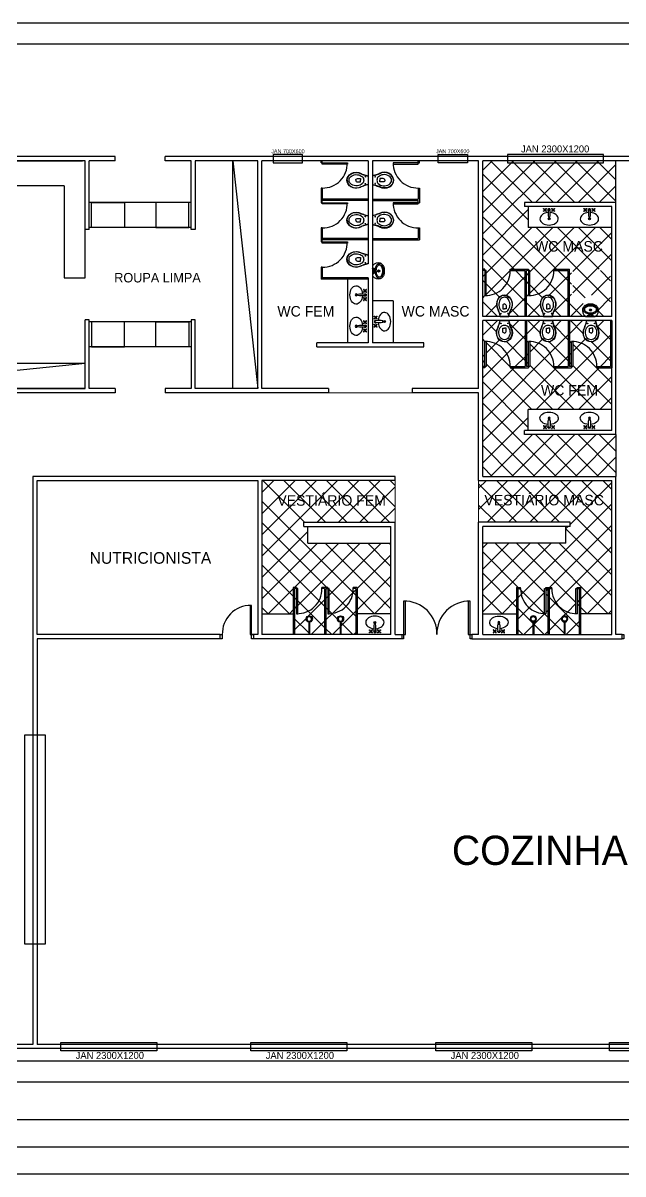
# Model space of a CAD drawing. Header units: millimetres. Extents: x -18806 to 201070, y -25046 to 92854.
# Drawn here: x 71409 to 85781, y 64984 to 92543 of the extents above; entities that cross this region are included whole.
import ezdxf
from ezdxf.enums import TextEntityAlignment as Align

# ---------------------------------------------------------------- set-up
doc = ezdxf.new("R2010")
doc.units = ezdxf.units.MM
doc.header["$LTSCALE"] = 50
doc.layers.add('1', color=1, linetype='Continuous', lineweight=9)
doc.styles.add('1', font='stylu.ttf', dxfattribs={"width": 0.75, "height": 0.35})
doc.styles.add('2', font='stylu.ttf', dxfattribs={"height": 0.35})
doc.dimstyles.new('1', dxfattribs={"dimtxt": 0.2, "dimasz": 0.1, "dimexe": 0.1, "dimexo": 0.9, "dimgap": 0.1, "dimtad": 1, "dimzin": 0, "dimdsep": 46, "dimtxsty": '1', "dimsah": 1, "dimcen": -0.1, "dimclrt": 1, "dimadec": 0, "dimazin": 0, "dimtfac": 1, "dimtmove": 0, "dimatfit": 1, "dimfxl": 0, "dimtolj": 1, "dimtzin": 0, "dimarcsym": 0})
pattern_1 = [(45, (-250078.1, 117091.83), (-254.55844, 254.55844), []), (135, (-250078.1, 117091.83), (-254.55844, -254.55844), [])]

# ---------------------------------------------------------------- blocks, each defined once
blk = doc.blocks.new('CubaElip02')
for p, q in [((-0.113, 0.425), (-0.125, 0.438)), ((-0.113, 0.41), (-0.125, 0.397)), ((-0.107, 0.431), (-0.12, 0.443)), ((-0.107, 0.404), (-0.12, 0.392)), ((-0.093, 0.431), (-0.091, 0.431)), ((-0.093, 0.404), (-0.091, 0.404)), ((-0.091, 0.431), (-0.079, 0.443)), ((-0.091, 0.404), (-0.079, 0.392)), ((-0.086, 0.425), (-0.073, 0.438)), ((-0.086, 0.41), (-0.073, 0.397)), ((0.083, 0.425), (0.071, 0.438)), ((0.083, 0.41), (0.071, 0.397)), ((0.089, 0.431), (0.076, 0.443)), ((0.089, 0.404), (0.076, 0.392)), ((0.091, 0.431), (0.088, 0.431)), ((0.091, 0.404), (0.088, 0.404)), ((0.105, 0.431), (0.117, 0.443)), ((0.105, 0.404), (0.117, 0.392)), ((0.11, 0.425), (0.123, 0.438)), ((0.11, 0.41), (0.123, 0.397)), ((-0.018, 0.242), (0.017, 0.242))]:
    blk.add_line(p, q)
for centre, radius in [((-0.128, 0.446), 0.0075), ((-0.128, 0.389), 0.0075), ((-0.099, 0.417), 0.015), ((-0.071, 0.446), 0.0075), ((-0.071, 0.389), 0.0075), ((0.068, 0.446), 0.0075), ((0.068, 0.389), 0.0075), ((0.097, 0.417), 0.015), ((0.125, 0.446), 0.0075), ((0.125, 0.389), 0.0075), ((0, 0.205), 0.025), ((0, 0.205), 0.015)]:
    blk.add_circle(centre, radius)
for centre, radius, start, end in [((0, 0.417), 0.03, 313.8044, 226.1956), ((0.489, 0.329), 0.514, 170.2018, 189.7982), ((0, 0.417), 0.0175, 0, 180), ((-0.489, 0.329), 0.514, 350.2018, 9.7982)]:
    blk.add_arc(centre, radius, start, end)
blk.add_ellipse((0, 0.205), major_axis=(0.22, 0), ratio=0.681818, start_param=1.682795, end_param=7.743674)
blk = doc.blocks.new('ChuveiroElet01')
for p, q in [((0.316, 0.01), (0, 0.01)), ((0.316, -0.01), (0, -0.01))]:
    blk.add_line(p, q)
blk.add_lwpolyline([(0.421, 0.03), (0.424, 0.025), (0.437, 0.033), (0.434, 0.037)], close=True)
blk.add_circle((0.375, 0), 0.055)
for radius, start, end in [(0.075, 187.6623, 172.3377), (0.06, 32.388, 27.612)]:
    blk.add_arc((0.375, 0), radius, start, end)
blk = doc.blocks.new('*D148')
at = {"color": 0, "lineweight": -2}
for p, q in [((55901, 67184), (55901, 64984)), ((113171, 67184), (113171, 64984)), ((55901, 64984), (113171, 64984))]:
    blk.add_line(p, q, dxfattribs=at)
at = {"color": 0}
for points in [[(55901, 64984), (55901, 64984), (55901, 64984)], [(113171, 64984), (113171, 64984), (113171, 64984)]]:
    blk.add_solid(points, dxfattribs=at)
at = {"layer": 'Defpoints', "color": 0}
for p in [(55901, 67185), (113171, 67185), (113171, 64984)]:
    blk.add_point(p, dxfattribs=at)
at = {"color": 7, "insert": (84536, 64984), "char_height": 0.35, "attachment_point": 5, "style": '1'}
blk.add_mtext('\\A1;57270.00', dxfattribs=at)
blk = doc.blocks.new('*D149')
at = {"color": 0, "lineweight": -2}
for p, q in [((56101, 67684), (56101, 65635)), ((112971, 67684), (112971, 65635)), ((56101, 65635), (112971, 65635))]:
    blk.add_line(p, q, dxfattribs=at)
at = {"color": 0}
for points in [[(56101, 65635), (56101, 65635), (56101, 65635)], [(112971, 65635), (112971, 65635), (112971, 65635)]]:
    blk.add_solid(points, dxfattribs=at)
at = {"layer": 'Defpoints', "color": 0}
for p in [(56101, 67685), (112971, 67685), (112971, 65635)]:
    blk.add_point(p, dxfattribs=at)
at = {"color": 7, "insert": (84536, 65635), "char_height": 0.35, "attachment_point": 5, "style": '1'}
blk.add_mtext('\\A1;56870.00', dxfattribs=at)
blk = doc.blocks.new('*D150')
at = {"color": 0, "lineweight": -2}
for p, q in [((59101, 67980), (59101, 66278)), ((109971, 67980), (109971, 66278)), ((109971, 66278), (59101, 66278))]:
    blk.add_line(p, q, dxfattribs=at)
at = {"color": 0}
for points in [[(59101, 66278), (59101, 66278), (59101, 66278)], [(109971, 66278), (109971, 66278), (109971, 66278)]]:
    blk.add_solid(points, dxfattribs=at)
at = {"layer": 'Defpoints', "color": 0}
for p in [(59101, 67981), (109971, 67981), (59101, 66278)]:
    blk.add_point(p, dxfattribs=at)
at = {"color": 7, "insert": (84536, 66279), "char_height": 0.35, "attachment_point": 5, "style": '1'}
blk.add_mtext('\\A1;50870.00', dxfattribs=at)
blk = doc.blocks.new('vaso01')
blk.add_line((0.1, -0.106), (0.1, 0.106))
for points in [[(0.1, 0.106, 0.023796), (0.16, 0.12, 0.018927), (0.27, 0.159, -0.257438), (0.51, 0.159, -0.262599), (0.61, 0, -0.262599), (0.51, -0.159, -0.257438), (0.27, -0.159, 0.018927), (0.16, -0.12, 0.023796), (0.1, -0.106)], [(0.101, 0.103, -0.000483), (0.1, 0.103, 0.304021)], [(0.605, 0, 0.245706), (0.518, 0.149, 0.211829), (0.322, 0.175, -0.019478), (0.21, 0.131, -0.023819)], [(0.605, 0, -0.245706), (0.518, -0.149, -0.211829), (0.322, -0.175, 0.019478), (0.21, -0.131, 0.023819)], [(0.398, 0, 0.416941), (0.36, 0.041), (0.282, 0.041), (0.282, 0)], [(0.398, 0, -0.416941), (0.36, -0.041), (0.282, -0.041), (0.282, 0)], [(0.101, -0.103, 0.000483), (0.1, -0.103, -0.304021)]]:
    blk.add_lwpolyline(points, format="xyb")
blk.add_lwpolyline([(0.209, 0, -0.20562), (0.24, 0.081, -0.160662), (0.36, 0.133, -0.164706), (0.502, 0.1, -0.27871), (0.559, 0, -0.27871), (0.502, -0.1, -0.164706), (0.36, -0.133, -0.160662), (0.24, -0.081, -0.20562)], format="xyb", close=True)
for centre in [(0.167, 0.085), (0.167, -0.085)]:
    blk.add_circle(centre, 0.0075)
for centre, start, end in [((0.009, 0.686), 278.9297, 289.9056), ((0.009, -0.686), 70.0944, 81.0703)]:
    blk.add_arc(centre, 0.59, start, end)
blk = doc.blocks.new('Mictorio01')
for points in [[(0, -0.294), (0.002, -0.294, 0.008051), (0.034, -0.293, 0.08407), (0.078, -0.285, 0.022672), (0.106, -0.272, 0.027927), (0.132, -0.258, 0.144523), (0.183, -0.193, 0.34805), (0.12, -0.003, 0.162816), (0.111, 0), (0, 0), (-0.111, 0, 0.162816), (-0.12, -0.003, 0.34805), (-0.183, -0.193, 0.144523), (-0.132, -0.258, 0.027927), (-0.106, -0.272, 0.022672), (-0.078, -0.285, 0.08407), (-0.034, -0.293, 0.008051), (-0.002, -0.294)], [(0, -0.247), (0.008, -0.247, 0.102017), (0.09, -0.231, 0.100634), (0.137, -0.2, 0.31043), (0.144, -0.159, 0.029837), (0.143, -0.153, 0.193887), (0.08, -0.101, 0.096635), (0, -0.086, 0.096635), (-0.08, -0.101, 0.193887), (-0.143, -0.153, 0.029837), (-0.144, -0.159, 0.31043), (-0.137, -0.2, 0.100634), (-0.09, -0.231, 0.102017), (-0.008, -0.247)]]:
    blk.add_lwpolyline(points, format="xyb", close=True)
for points in [[(-0.053, 0, 0.473116), (-0.056, -0.005), (-0.052, -0.025, 0.362542), (-0.043, -0.032), (-0.029, -0.033, -0.564769), (-0.023, -0.039)], [(0.053, 0, -0.473116), (0.056, -0.005), (0.052, -0.025, -0.362542), (0.043, -0.032), (0.029, -0.033, 0.564769), (0.023, -0.039)], [(-0.016, -0.064, 0.100603), (-0.1, -0.082, 0.114611), (-0.161, -0.123, 0.309836), (-0.175, -0.21, 0.309836)], [(0.146, -0.161), (0.147, -0.165, -0.189039), (0.145, -0.197, -0.189014), (0.08, -0.26, -0.116802), (0, -0.275, -0.116802), (-0.08, -0.26, -0.189014), (-0.145, -0.197, -0.189039), (-0.147, -0.165), (-0.146, -0.161)], [(-0.081, -0.002), (-0.057, -0.034, 0.1805), (-0.045, -0.041), (-0.032, -0.043, -0.35029), (-0.026, -0.048, 0.252034), (-0.019, -0.063)], [(0.016, -0.064, -0.100603), (0.1, -0.082, -0.114611), (0.161, -0.123, -0.309836), (0.175, -0.21, -0.309836)], [(0.081, -0.002), (0.057, -0.034, -0.1805), (0.045, -0.041), (0.032, -0.043, 0.35029), (0.026, -0.048, -0.252034), (0.019, -0.063)]]:
    blk.add_lwpolyline(points, format="xyb")
for centre, radius in [((-0.024, -0.153), 0.0035), ((0, -0.046), 0.024), ((-0.017, -0.136), 0.0035), ((-0.016, -0.169), 0.0035), ((0, -0.046), 0.0075), ((0, -0.129), 0.0035), ((0, -0.152), 0.0035), ((0, -0.176), 0.0035), ((0.016, -0.135), 0.0035), ((0.017, -0.168), 0.0035), ((0.023, -0.152), 0.0035)]:
    blk.add_circle(centre, radius)

msp = doc.modelspace()

# ---------------------------------------------------------------- hatches: boundary and pattern name
at = {"layer": '1'}
h = msp.add_hatch(dxfattribs=at)
h.set_pattern_fill('CTYSQ6ST', color=256, scale=60, angle=315, style=0)
h.set_pattern_definition([(315, (-250078.1, 53842.74), (-254.55844, -254.55844), []), (225, (-250078.1, 53842.74), (-254.55844, 254.55844), [])])
h.paths.add_polyline_path([(84092.318, 85517.282, -0.023796042), (84106.318, 85577.282, -0.018926622), (84145.115, 85687.282, 0.257438333), (84145.318, 85927.282, 0.262598645), (83986.318, 86027.282, 0.262598645), (83827.318, 85927.282, 0.257438333), (83827.52, 85687.282, -0.018926622), (83866.318, 85577.282, -0.023796042), (83880.318, 85517.282), (83468.569, 85517.282), (83468.569, 86617.282), (83518.928, 86617.282), (83518.928, 86017.282, 0.012709779), (83548.928, 86017.282, 0.411733102), (84124.036, 86617.282), (84468.689, 86617.282), (84468.689, 85517.282)])
h.paths.add_polyline_path([(85122.437, 85517.282, -0.023796042), (85136.437, 85577.282, -0.018926622), (85175.235, 85687.282, 0.257438333), (85175.437, 85927.282, 0.262598645), (85016.437, 86027.282, 0.262598645), (84857.437, 85927.282, 0.257438333), (84857.64, 85687.282, -0.018926622), (84896.437, 85577.282, -0.023796042), (84910.437, 85517.282), (84498.689, 85517.282), (84498.689, 86617.282), (84549.048, 86617.282), (84549.048, 86017.282, 0.012709779), (84579.048, 86017.282, 0.411733102), (85154.155, 86617.282), (85483.809, 86617.282), (85483.809, 85517.282)])
h.paths.add_polyline_path([(82423.449, 86617.282), (82473.809, 86617.282), (82473.809, 86017.282, 0.012709779), (82503.809, 86017.282, 0.411733102), (83078.916, 86617.282), (83438.569, 86617.282), (83438.569, 85517.282), (83047.198, 85517.282, -0.023796042), (83061.198, 85577.282, -0.018926622), (83099.995, 85687.282, 0.257438333), (83100.198, 85927.282, 0.262598645), (82941.198, 86027.282, 0.262598645), (82782.198, 85927.282, 0.257438333), (82782.401, 85687.282, -0.018926622), (82821.198, 85577.282, -0.023796042), (82835.198, 85517.282), (82423.449, 85517.282)])
h.paths.add_polyline_path([(85154.155, 86647.282), (85154.155, 86617.282, -0.411733102), (84579.048, 86017.282), (84579.048, 86617.282), (84549.048, 86617.282), (84549.048, 86647.282), (84124.036, 86647.282), (84124.036, 86617.282, -0.411733102), (83548.928, 86017.282), (83548.928, 86617.282), (83518.928, 86617.282), (83518.928, 86647.282), (83078.916, 86647.282), (83078.916, 86617.282, -0.411733102), (82503.809, 86017.282), (82503.809, 86617.282), (82473.809, 86617.282), (82473.809, 86647.282), (82423.449, 86647.282), (82423.449, 89246.162), (85613.809, 89246.162), (85613.809, 88246.162), (83423.449, 88246.162), (83423.449, 88146.162), (83513.809, 88146.162), (83513.809, 87646.162), (85513.809, 87646.162), (85513.809, 86647.282)])
h = msp.add_hatch(dxfattribs=at)
h.set_pattern_fill('CTYSQ6ST', color=256, scale=60, angle=45, style=0)
h.set_pattern_definition(pattern_1)
h.paths.add_polyline_path([(84092.318, 85417.282, 0.023796042), (84106.318, 85357.282, 0.018926622), (84145.115, 85247.282, -0.257438333), (84145.318, 85007.282, -0.262598645), (83986.318, 84907.282, -0.262598645), (83827.318, 85007.282, -0.257438333), (83827.52, 85247.282, 0.018926622), (83866.318, 85357.282, 0.023796042), (83880.318, 85417.282), (83468.569, 85417.282), (83468.569, 84317.282), (83518.928, 84317.282), (83518.928, 84917.282, -0.012709779), (83548.928, 84917.282, -0.411733102), (84124.036, 84317.282), (84468.689, 84317.282), (84468.689, 85417.282)])
h.paths.add_polyline_path([(85122.437, 85417.282, 0.023796042), (85136.437, 85357.282, 0.018926622), (85175.235, 85247.282, -0.257438333), (85175.437, 85007.282, -0.262598645), (85016.437, 84907.282, -0.262598645), (84857.437, 85007.282, -0.257438333), (84857.64, 85247.282, 0.018926622), (84896.437, 85357.282, 0.023796042), (84910.437, 85417.282), (84498.689, 85417.282), (84498.689, 84317.282), (84549.048, 84317.282), (84549.048, 84917.282, -0.012709779), (84579.048, 84917.282, -0.411733102), (85154.155, 84317.282), (85483.809, 84317.282), (85483.809, 85417.282)])
h.paths.add_polyline_path([(82423.449, 84317.282), (82473.809, 84317.282), (82473.809, 84917.282, -0.012709779), (82503.809, 84917.282, -0.411733102), (83078.916, 84317.282), (83438.569, 84317.282), (83438.569, 85417.282), (83047.198, 85417.282, 0.023796042), (83061.198, 85357.282, 0.018926622), (83099.995, 85247.282, -0.257438333), (83100.198, 85007.282, -0.262598645), (82941.198, 84907.282, -0.262598645), (82782.198, 85007.282, -0.257438333), (82782.401, 85247.282, 0.018926622), (82821.198, 85357.282, 0.023796042), (82835.198, 85417.282), (82423.449, 85417.282)])
h.paths.add_polyline_path([(85154.155, 84287.282), (85154.155, 84317.282, 0.411733102), (84579.048, 84917.282), (84579.048, 84317.282), (84549.048, 84317.282), (84549.048, 84287.282), (84124.036, 84287.282), (84124.036, 84317.282, 0.411733102), (83548.928, 84917.282), (83548.928, 84317.282), (83518.928, 84317.282), (83518.928, 84287.282), (83078.916, 84287.282), (83078.916, 84317.282, 0.411733102), (82503.809, 84917.282), (82503.809, 84317.282), (82473.809, 84317.282), (82473.809, 84287.282), (82423.449, 84287.282), (82423.449, 81688.402), (85613.809, 81688.402), (85613.809, 82688.402), (83423.449, 82688.402), (83423.449, 82788.402), (83513.809, 82788.402), (83513.809, 83288.402), (85513.809, 83288.402), (85513.809, 84287.282)])
h = msp.add_hatch(dxfattribs=at)
h.set_pattern_fill('CTYSQ6ST', color=256, scale=60, angle=45, style=0)
h.set_pattern_definition(pattern_1)
h.paths.add_polyline_path([(77913.09, 77899.002), (78255.081, 77899.002), (78255.081, 78199.672, -14.933034374), (78275.081, 78199.672), (78275.081, 77899.002), (78633.09, 77899.002), (78633.09, 78999.502), (78568.198, 78999.502, -0.42667569), (77963.09, 78399.502), (77963.09, 78999.502), (77913.09, 78999.502)])
h.paths.add_polyline_path([(78663.09, 77899.002), (79005.081, 77899.002), (79005.081, 78199.672, -14.933034374), (79025.081, 78199.672), (79025.081, 77899.002), (79383.09, 77899.002), (79383.09, 78999.502), (79318.198, 78999.502, -0.42667569), (78713.09, 78399.502), (78713.09, 78999.502), (78663.09, 78999.502)])
h.paths.add_polyline_path([(77133.09, 81588.402), (77133.09, 78399.002), (77883.09, 78399.002), (77883.09, 79029.502), (77963.09, 79029.502), (77963.09, 78999.502), (77993.09, 78999.502), (77993.09, 78399.502, 0.411733102), (78568.198, 78999.502), (78568.198, 79029.502), (78713.09, 79029.502), (78713.09, 78999.502), (78743.09, 78999.502), (78743.09, 78399.502, 0.411733102), (79318.198, 78999.502), (79318.198, 79029.502), (79413.09, 79029.502), (79413.09, 78399.002), (80223.449, 78399.002), (80223.449, 80088.402), (78233.09, 80088.402), (78233.09, 80488.402), (78133.09, 80488.402), (78133.09, 80588.402), (80323.449, 80588.402), (80323.449, 81588.402)])
h.paths.add_polyline_path([(77390.164, 80888.538), (80213.541, 80888.538), (80213.541, 81402.961), (77390.164, 81402.961)], flags=24)
h = msp.add_hatch(dxfattribs=at)
h.set_pattern_fill('CTYSQ6ST', color=256, scale=60, angle=45, style=0)
h.set_pattern_definition(pattern_1)
h.paths.add_polyline_path([(84013.809, 77899.002), (84371.818, 77899.002), (84371.818, 78199.672, -14.933034374), (84391.818, 78199.672), (84391.818, 77899.002), (84733.809, 77899.002), (84733.809, 78999.502), (84683.809, 78999.502), (84683.809, 78399.502, -0.42667569), (84078.701, 78999.502), (84013.809, 78999.502)])
h.paths.add_polyline_path([(83263.809, 77899.002), (83621.818, 77899.002), (83621.818, 78199.672, -14.933034374), (83641.818, 78199.672), (83641.818, 77899.002), (83983.809, 77899.002), (83983.809, 78999.502), (83933.809, 78999.502), (83933.809, 78399.502, -0.42667569), (83328.701, 78999.502), (83263.809, 78999.502)])
h.paths.add_polyline_path([(82323.449, 81588.402), (82323.449, 80588.402), (84513.809, 80588.402), (84513.809, 80488.402), (84413.809, 80488.402), (84413.809, 80088.402), (82423.449, 80088.402), (82423.449, 78399.002), (83233.809, 78399.002), (83233.809, 79029.502), (83328.701, 79029.502), (83328.701, 78999.502, 0.411733102), (83903.809, 78399.502), (83903.809, 78999.502), (83933.809, 78999.502), (83933.809, 79029.502), (84078.701, 79029.502), (84078.701, 78999.502, 0.411733102), (84653.809, 78399.502), (84653.809, 78999.502), (84683.809, 78999.502), (84683.809, 79029.502), (84763.809, 79029.502), (84763.809, 78399.002), (85513.809, 78399.002), (85513.809, 81588.402)])
h.paths.add_polyline_path([(82315.369, 80896.822), (85469.705, 80896.822), (85469.705, 81411.246), (82315.369, 81411.246)], flags=25)

# ---------------------------------------------------------------- linework, layer by layer
at = {"color": 6}
for p, q in [((113170.809, 92543.002), (55900.809, 92543.002)), ((113170.809, 67185.002), (55900.809, 67185.002))]:
    msp.add_line(p, q, dxfattribs=at)
at = {"color": 3}
for p, q in [((56100.809, 92043.002), (112970.809, 92043.002)), ((83513.809, 88146.162), (83513.809, 87646.162)), ((85513.809, 87646.162), (83513.809, 87646.162)), ((79178.27, 86412.842), (79178.27, 84888.402)), ((80278.27, 85888.402), (79778.27, 85888.402)), ((80278.27, 85888.402), (80278.27, 84888.402)), ((83513.809, 82788.402), (83513.809, 83288.402)), ((85513.809, 83288.402), (83513.809, 83288.402)), ((80223.449, 78399.002), (79413.09, 78399.002)), ((82423.449, 78399.002), (83233.809, 78399.002)), ((112970.809, 67685.002), (56100.809, 67685.002))]:
    msp.add_line(p, q, dxfattribs=at)
at = {"color": 5}
for p, q in [((73615.149, 89346.162), (59599.279, 89346.162)), ((73615.149, 89246.162), (73615.149, 89346.162)), ((77133.09, 89346.162), (74815.149, 89346.162)), ((74815.149, 89246.162), (74815.149, 89346.162)), ((95507.09, 89346.162), (77133.09, 89346.162)), ((66897.208, 89246.162), (72837.208, 89246.162)), ((72897.208, 89246.162), (67549.549, 89246.162)), ((72897.208, 87596.162), (72897.208, 89246.162)), ((72997.208, 87596.162), (72997.208, 89246.162)), ((73615.149, 89246.162), (72997.208, 89246.162)), ((75433.09, 89246.162), (74815.149, 89246.162)), ((75433.09, 87596.162), (75433.09, 89246.162)), ((77033.09, 89246.162), (75533.09, 89246.162)), ((75533.09, 89246.162), (75533.09, 87596.162)), ((77033.09, 83788.402), (77033.09, 89246.162)), ((77133.09, 83788.402), (77133.09, 89246.162)), ((79678.27, 89246.162), (77133.09, 89246.162)), ((79678.27, 89246.162), (79678.27, 86778.551)), ((82323.449, 89246.162), (79778.27, 89246.162)), ((79778.27, 89246.162), (79778.27, 86718.684)), ((79778.27, 89246.162), (79778.27, 86718.684)), ((82323.449, 83788.402), (82323.449, 89246.162)), ((95507.09, 89246.162), (82423.449, 89246.162)), ((82423.449, 85517.282), (82423.449, 89246.162)), ((85613.809, 88246.162), (83423.449, 88246.162)), ((83423.449, 88246.162), (83423.449, 88146.162)), ((85613.809, 82688.402), (85613.809, 88246.162)), ((85513.809, 88146.162), (83423.449, 88146.162)), ((85513.809, 85517.282), (85513.809, 88146.162)), ((72997.208, 87596.162), (72897.208, 87596.162)), ((75533.09, 87596.162), (75433.09, 87596.162)), ((79778.27, 86660.238), (79778.27, 84888.402)), ((79778.27, 86660.238), (79778.27, 84888.402)), ((79678.27, 86442.842), (79678.27, 84888.402)), ((72897.208, 83788.402), (72897.208, 85438.402)), ((72997.208, 85438.402), (72897.208, 85438.402)), ((72997.208, 83788.402), (72997.208, 85438.402)), ((75433.09, 85438.402), (75433.09, 83788.402)), ((75533.09, 85438.402), (75433.09, 85438.402)), ((75533.09, 83788.402), (75533.09, 85438.402)), ((85513.809, 85517.282), (82423.449, 85517.282)), ((82423.449, 81688.402), (82423.449, 85417.282)), ((85513.809, 85417.282), (82423.449, 85417.282)), ((85513.809, 82788.402), (85513.809, 85417.282)), ((78447.77, 84788.402), (78447.77, 84888.402)), ((79678.27, 84888.402), (78447.77, 84888.402)), ((81008.77, 84888.402), (79778.27, 84888.402)), ((81008.77, 84788.402), (81008.77, 84888.402)), ((78447.77, 84788.402), (81008.77, 84788.402)), ((72897.208, 83788.402), (66897.208, 83788.402)), ((73615.149, 83788.402), (72997.208, 83788.402)), ((73615.149, 83788.402), (73615.149, 83688.402)), ((75433.09, 83788.402), (74815.149, 83788.402)), ((74815.149, 83788.402), (74815.149, 83688.402)), ((77033.09, 83788.402), (75533.09, 83788.402)), ((78728.27, 83788.402), (77133.09, 83788.402)), ((78728.27, 83788.402), (78728.27, 83688.402)), ((82323.449, 83788.402), (80728.27, 83788.402)), ((80728.27, 83788.402), (80728.27, 83688.402)), ((73615.149, 83688.402), (56500.809, 83688.402)), ((78728.27, 83688.402), (74815.149, 83688.402)), ((82323.449, 83688.402), (80728.27, 83688.402)), ((82323.449, 81588.402), (82323.449, 83688.402)), ((85513.809, 82788.402), (83423.449, 82788.402)), ((83423.449, 82688.402), (83423.449, 82788.402)), ((85613.809, 82688.402), (83423.449, 82688.402)), ((71643.809, 81688.402), (71643.809, 68085.002)), ((80323.449, 81688.402), (71643.809, 81688.402)), ((71743.809, 77899.002), (71743.809, 81588.402)), ((71743.809, 81588.402), (77033.09, 81588.402)), ((77033.09, 81588.402), (77033.09, 77899.002)), ((77133.09, 81588.402), (77133.09, 77899.002)), ((80323.449, 81588.402), (77133.09, 81588.402)), ((80323.449, 81588.402), (80323.449, 81688.402)), ((82323.449, 81588.402), (85513.809, 81588.402)), ((82423.449, 81688.402), (85613.809, 81688.402)), ((85513.809, 77899.002), (85513.809, 81588.402)), ((85613.809, 77899.002), (85613.809, 81688.402)), ((78133.09, 80588.402), (80323.449, 80588.402)), ((78133.09, 80488.402), (78133.09, 80588.402)), ((78133.09, 80488.402), (80223.449, 80488.402)), ((80223.449, 77899.002), (80223.449, 80488.402)), ((80323.449, 77899.002), (80323.449, 80588.402)), ((82323.449, 77899.002), (82323.449, 80588.402)), ((84513.809, 80588.402), (82323.449, 80588.402)), ((82423.449, 77899.002), (82423.449, 80488.402)), ((84513.809, 80488.402), (82423.449, 80488.402)), ((84513.809, 80488.402), (84513.809, 80588.402)), ((76133.09, 77899.002), (71743.809, 77899.002)), ((71743.809, 77799.002), (71743.809, 68085.002)), ((76133.09, 77799.002), (71743.809, 77799.002)), ((76933.09, 77899.002), (76853.09, 77899.002)), ((77033.09, 77899.002), (76933.09, 77899.002)), ((80488.09, 77799.002), (76933.09, 77799.002)), ((80223.449, 77899.002), (77133.09, 77899.002)), ((80323.449, 77899.002), (80488.09, 77899.002)), ((82323.449, 77899.002), (82158.809, 77899.002)), ((82158.809, 77799.002), (85763.809, 77799.002)), ((82423.449, 77899.002), (85513.809, 77899.002)), ((85763.809, 77899.002), (85613.809, 77899.002)), ((71643.809, 68085.002), (69643.809, 68085.002)), ((97327.809, 68085.002), (71743.809, 68085.002)), ((71643.809, 67985.002), (56400.809, 67985.002)), ((96749.173, 67985.002), (71510.409, 67985.002))]:
    msp.add_line(p, q, dxfattribs=at)
at = {"color": 2}
for p, q in [((76433.09, 83788.402), (76433.09, 89246.162)), ((76433.09, 89246.162), (77033.09, 83788.402)), ((78548.27, 89195.803), (78548.27, 89246.162)), ((78578.27, 89195.803), (78548.27, 89195.803)), ((78578.27, 89195.803), (78578.27, 89246.162)), ((80878.27, 89195.803), (80878.27, 89246.162)), ((80878.27, 89195.803), (80908.27, 89195.803)), ((80908.27, 89195.803), (80908.27, 89246.162)), ((78548.27, 88590.695), (78548.27, 88241.363)), ((78578.27, 88590.695), (78548.27, 88590.695)), ((78578.27, 88590.695), (78578.27, 88321.722)), ((80878.27, 88590.695), (80878.27, 88321.722)), ((80878.27, 88590.695), (80908.27, 88590.695)), ((80908.27, 88590.695), (80908.27, 88241.363)), ((78578.27, 88241.363), (78548.27, 88241.363)), ((79678.27, 88321.722), (78578.27, 88321.722)), ((79678.27, 88291.722), (78578.27, 88291.722)), ((78578.27, 88241.363), (78578.27, 88291.722)), ((79778.27, 88321.722), (80878.27, 88321.722)), ((79778.27, 88291.722), (80878.27, 88291.722)), ((80878.27, 88241.363), (80878.27, 88291.722)), ((80878.27, 88241.363), (80908.27, 88241.363)), ((78578.27, 87636.255), (78548.27, 87636.255)), ((78548.27, 87636.255), (78548.27, 87301.923)), ((78578.27, 87636.255), (78578.27, 87382.282)), ((79678.27, 87382.282), (78578.27, 87382.282)), ((79778.27, 87382.282), (80878.27, 87382.282)), ((80878.27, 87636.255), (80908.27, 87636.255)), ((80878.27, 87636.255), (80878.27, 87382.282)), ((80908.27, 87636.255), (80908.27, 87352.282)), ((78578.27, 87301.923), (78548.27, 87301.923)), ((79678.27, 87352.282), (78578.27, 87352.282)), ((78578.27, 87301.923), (78578.27, 87352.282)), ((79778.27, 87352.282), (80908.27, 87352.282)), ((78548.27, 86696.815), (78548.27, 86412.842)), ((78578.27, 86696.815), (78548.27, 86696.815)), ((78578.27, 86696.815), (78578.27, 86442.842)), ((82473.809, 86647.282), (82423.449, 86647.282)), ((82473.809, 86617.282), (82423.449, 86617.282)), ((82473.809, 86617.282), (82473.809, 86647.282)), ((83078.916, 86647.282), (83518.928, 86647.282)), ((83078.916, 86617.282), (83078.916, 86647.282)), ((83078.916, 86617.282), (83438.569, 86617.282)), ((83438.569, 85517.282), (83438.569, 86617.282)), ((83468.569, 85517.282), (83468.569, 86617.282)), ((83518.928, 86617.282), (83468.569, 86617.282)), ((83518.928, 86617.282), (83518.928, 86647.282)), ((84124.036, 86617.282), (84124.036, 86647.282)), ((84124.036, 86647.282), (84498.689, 86647.282)), ((84124.036, 86617.282), (84468.689, 86617.282)), ((84468.689, 85517.282), (84468.689, 86617.282)), ((84498.689, 85517.282), (84498.689, 86647.282)), ((79678.27, 86412.842), (78548.27, 86412.842)), ((79678.27, 86442.842), (78578.27, 86442.842)), ((83438.569, 85417.282), (83438.569, 84317.282)), ((83468.569, 85417.282), (83468.569, 84317.282)), ((84468.689, 85417.282), (84468.689, 84317.282)), ((84498.689, 85417.282), (84498.689, 84317.282)), ((85483.809, 85417.282), (85483.809, 84317.282)), ((85513.809, 85417.282), (85513.809, 84287.282)), ((72897.208, 84388.402), (66897.208, 84388.402)), ((72897.208, 84388.402), (66897.208, 83788.402)), ((72897.208, 83788.402), (72897.208, 84388.402)), ((82473.809, 84317.282), (82423.449, 84317.282)), ((82473.809, 84287.282), (82423.449, 84287.282)), ((82473.809, 84317.282), (82473.809, 84287.282)), ((83078.916, 84317.282), (83438.569, 84317.282)), ((83078.916, 84317.282), (83078.916, 84287.282)), ((83078.916, 84287.282), (83518.928, 84287.282)), ((83518.928, 84317.282), (83468.569, 84317.282)), ((83518.928, 84317.282), (83518.928, 84287.282)), ((84124.036, 84317.282), (84124.036, 84287.282)), ((84124.036, 84317.282), (84468.689, 84317.282)), ((84124.036, 84287.282), (84549.048, 84287.282)), ((84549.048, 84317.282), (84498.689, 84317.282)), ((84549.048, 84317.282), (84549.048, 84287.282)), ((85154.155, 84317.282), (85483.809, 84317.282)), ((85154.155, 84317.282), (85154.155, 84287.282)), ((85154.155, 84287.282), (85513.809, 84287.282)), ((67549.549, 83788.402), (72897.208, 83788.402)), ((77883.09, 79029.502), (77883.09, 77899.002)), ((77963.09, 79029.502), (77883.09, 79029.502)), ((77913.09, 78999.502), (77913.09, 77899.002)), ((77963.09, 78999.502), (77913.09, 78999.502)), ((77963.09, 78999.502), (77963.09, 79029.502)), ((78713.09, 79029.502), (78568.198, 79029.502)), ((78568.198, 78999.502), (78568.198, 79029.502)), ((78633.09, 78999.502), (78568.198, 78999.502)), ((78633.09, 78999.502), (78633.09, 77899.002)), ((78663.09, 78999.502), (78663.09, 77899.002)), ((78663.09, 78999.502), (78713.09, 78999.502)), ((78713.09, 78999.502), (78663.09, 78999.502)), ((78713.09, 78999.502), (78713.09, 79029.502)), ((79413.09, 79029.502), (79318.198, 79029.502)), ((79318.198, 78999.502), (79318.198, 79029.502)), ((79383.09, 78999.502), (79318.198, 78999.502)), ((79383.09, 78999.502), (79383.09, 77899.002)), ((79413.09, 79029.502), (79413.09, 77899.002)), ((83233.809, 79029.502), (83328.701, 79029.502)), ((83233.809, 79029.502), (83233.809, 77899.002)), ((83263.809, 78999.502), (83263.809, 77899.002)), ((83263.809, 78999.502), (83328.701, 78999.502)), ((83328.701, 78999.502), (83328.701, 79029.502)), ((83933.809, 78999.502), (83933.809, 79029.502)), ((83933.809, 79029.502), (84078.701, 79029.502)), ((83983.809, 78999.502), (83933.809, 78999.502)), ((83933.809, 78999.502), (83983.809, 78999.502)), ((83983.809, 78999.502), (83983.809, 77899.002)), ((84013.809, 78999.502), (84013.809, 77899.002)), ((84013.809, 78999.502), (84078.701, 78999.502)), ((84078.701, 78999.502), (84078.701, 79029.502)), ((84683.809, 78999.502), (84683.809, 79029.502)), ((84683.809, 79029.502), (84763.809, 79029.502)), ((84683.809, 78999.502), (84733.809, 78999.502)), ((84733.809, 78999.502), (84733.809, 77899.002)), ((84763.809, 79029.502), (84763.809, 77899.002)), ((77133.09, 78399.002), (77883.09, 78399.002)), ((85513.809, 78399.002), (84763.809, 78399.002))]:
    msp.add_line(p, q, dxfattribs=at)
at = {"color": 1}
for p, q in [((85613.809, 88246.162), (85613.809, 89246.162)), ((85613.809, 82688.402), (85613.809, 81688.402)), ((78233.09, 80088.402), (78233.09, 80488.402)), ((84413.809, 80088.402), (84413.809, 80488.402)), ((78233.09, 80088.402), (80223.449, 80088.402)), ((84413.809, 80088.402), (82423.449, 80088.402))]:
    msp.add_line(p, q, dxfattribs=at)
at = {"color": 3}
for points in [[(77403.653, 89396.162), (77403.653, 89196.162), (78103.653, 89196.162), (78103.653, 89396.162)], [(82052.886, 89396.162), (82052.886, 89196.162), (81352.886, 89196.162), (81352.886, 89396.162)], [(83017.168, 89396.162), (83017.168, 89196.162), (85317.168, 89196.162), (85317.168, 89396.162)], [(78578.27, 89195.803), (79178.27, 89195.803), (79178.27, 89165.803), (78578.27, 89165.803)], [(80878.27, 89195.803), (80278.27, 89195.803), (80278.27, 89165.803), (80878.27, 89165.803)], [(78578.27, 88241.363), (79178.27, 88241.363), (79178.27, 88211.363), (78578.27, 88211.363)], [(80878.27, 88241.363), (80278.27, 88241.363), (80278.27, 88211.363), (80878.27, 88211.363)], [(78578.27, 87301.923), (79178.27, 87301.923), (79178.27, 87271.923), (78578.27, 87271.923)], [(82473.809, 86617.282), (82473.809, 86017.282), (82503.809, 86017.282), (82503.809, 86617.282)], [(83518.928, 86617.282), (83518.928, 86017.282), (83548.928, 86017.282), (83548.928, 86617.282)], [(82473.809, 84317.282), (82473.809, 84917.282), (82503.809, 84917.282), (82503.809, 84317.282)], [(83518.928, 84317.282), (83518.928, 84917.282), (83548.928, 84917.282), (83548.928, 84317.282)], [(84549.048, 84317.282), (84549.048, 84917.282), (84579.048, 84917.282), (84579.048, 84317.282)], [(77963.09, 78999.502), (77963.09, 78399.502), (77993.09, 78399.502), (77993.09, 78999.502)], [(78713.09, 78999.502), (78713.09, 78399.502), (78743.09, 78399.502), (78743.09, 78999.502)], [(83933.809, 78999.502), (83933.809, 78399.502), (83903.809, 78399.502), (83903.809, 78999.502)], [(84683.809, 78999.502), (84683.809, 78399.502), (84653.809, 78399.502), (84653.809, 78999.502)], [(74617.079, 68135.002), (74617.079, 67935.002), (72317.079, 67935.002), (72317.079, 68135.002)], [(79169.617, 68135.002), (79169.617, 67935.002), (76869.617, 67935.002), (76869.617, 68135.002)], [(83599.081, 68135.002), (83599.081, 67935.002), (81299.081, 67935.002), (81299.081, 68135.002)], [(87754.392, 68135.002), (87754.392, 67935.002), (85454.392, 67935.002), (85454.392, 68135.002)]]:
    msp.add_lwpolyline(points, close=True, dxfattribs=at)
at = {"color": 1}
for points in [[(72397.208, 88646.162), (72397.208, 88646.162), (68448.078, 88646.162), (68448.078, 89246.162)], [(72397.208, 88646.162), (72397.208, 86438.402), (72897.208, 86438.402), (72897.208, 88636.579), (72897.208, 88636.579)]]:
    msp.add_lwpolyline(points, dxfattribs=at)
at = {"color": 2}
for points in [[(75433.09, 88246.162), (72997.208, 88246.162)], [(75433.09, 87646.162), (72997.208, 87646.162)], [(75433.09, 85388.402), (72997.208, 85388.402)], [(75433.09, 84788.402), (72997.208, 84788.402)], [(76883.09, 77899.002), (76883.09, 78599.002), (76853.09, 78599.002), (76853.09, 77899.002), (76883.09, 77899.002)], [(76183.09, 77899.002), (76183.09, 77799.002), (76183.09, 77799.002), (76133.09, 77799.002), (76133.09, 77899.002), (76183.09, 77899.002)], [(76933.09, 77899.002), (76933.09, 77799.002), (76933.09, 77799.002), (76883.09, 77799.002), (76883.09, 77899.002), (76933.09, 77899.002)]]:
    msp.add_lwpolyline(points, dxfattribs=at)
for points in [[(73049.415, 87646.162), (73049.415, 88246.162), (73836.524, 88246.162), (73836.524, 87646.162)], [(75380.884, 87646.162), (75380.884, 88246.162), (74593.774, 88246.162), (74593.774, 87646.162)], [(73049.415, 85388.402), (73049.415, 84788.402), (73836.524, 84788.402), (73836.524, 85388.402)], [(75380.884, 85388.402), (75380.884, 84788.402), (74593.774, 84788.402), (74593.774, 85388.402)], [(80573.449, 77899.002), (80573.449, 78699.002), (80573.449, 78699.002), (80523.449, 78699.002), (80523.449, 77899.002)], [(82123.449, 77899.002), (82123.449, 78699.002), (82123.449, 78699.002), (82073.449, 78699.002), (82073.449, 77899.002)], [(80523.449, 77799.002), (80488.09, 77799.002), (80488.09, 77899.002), (80523.449, 77899.002)], [(82158.809, 77799.002), (82123.449, 77799.002), (82123.449, 77899.002), (82158.809, 77899.002)], [(85763.809, 77899.002), (85799.168, 77899.002), (85799.168, 77799.002), (85763.809, 77799.002)]]:
    msp.add_lwpolyline(points, close=True, dxfattribs=at)
at = {"color": 1}
msp.add_lwpolyline([(71943.809, 75492.002), (71443.809, 75492.002), (71443.809, 70492.002), (71943.809, 70492.002)], close=True, dxfattribs=at)
for centre, start, end in [((78588.268, 89180.803), 269.029298, 1.456355), ((80868.271, 89180.803), 178.543645, 270.970702), ((78588.268, 88226.363), 269.029298, 1.456355), ((80868.271, 88226.363), 178.543645, 270.970702), ((78588.268, 87286.923), 269.029298, 1.456355), ((82488.809, 86607.283), 268.543645, 0.970702), ((83533.928, 86607.283), 268.543645, 0.970702), ((82488.809, 84327.281), 359.029298, 91.456355), ((83533.928, 84327.281), 359.029298, 91.456355), ((84564.048, 84327.281), 359.029298, 91.456355), ((77978.09, 78989.504), 268.543645, 0.970702), ((78728.09, 78989.504), 268.543645, 0.970702), ((83918.809, 78989.504), 179.029298, 271.456355), ((84668.809, 78989.504), 179.029298, 271.456355)]:
    msp.add_arc(centre, 590.192, start, end, dxfattribs=at)
at = {"color": 2}
for centre, radius, start, end in [((76860.59, 77921.181), 677.863, 89.366056, 181.8749593), ((80548.449, 77924.002), 775.403, 358.1523897, 91.8476103), ((82098.449, 77924.002), 775.403, 88.1523897, 181.8476103)]:
    msp.add_arc(centre, radius, start, end, dxfattribs=at)
at = {"layer": '1'}
for p, q in [((80728.27, 83688.402), (78728.27, 83688.402)), ((80323.449, 80588.402), (80323.449, 81588.402)), ((82323.449, 80588.402), (82323.449, 81588.402))]:
    msp.add_line(p, q, dxfattribs=at)

# ---------------------------------------------------------------- block references
at = {"color": 6, "yscale": 1000, "zscale": 1000}
for name, p, xscale, rotation in [('vaso01', (79778.27, 88778.431), 1000, 180), ('vaso01', (79678.27, 88778.431), -1000, 180), ('vaso01', (79778.27, 87823.991), 1000, 180), ('vaso01', (79678.27, 87823.991), -1000, 180), ('vaso01', (79778.27, 86884.551), 1000, 180), ('Mictorio01', (79778.27, 86607.184), 1000, 90), ('CubaElip02', (79184.461, 86032.827), -1000, 270), ('vaso01', (82941.198, 85417.282), -1000, 270), ('vaso01', (83986.318, 85417.282), -1000, 270), ('Mictorio01', (85002.946, 85517.282), 1000, 180), ('CubaElip02', (79184.461, 85282.012), -1000, 270), ('CubaElip02', (80272.078, 85393.88), 1000, 90), ('vaso01', (82941.198, 85517.282), 1000, 270), ('vaso01', (83986.318, 85517.282), 1000, 270), ('vaso01', (85016.437, 85517.282), 1000, 270), ('CubaElip02', (84011.37, 83284.004), -1000, 180), ('CubaElip02', (84978.343, 83284.004), -1000, 180), ('ChuveiroElet01', (78265.081, 77899.002), -1000, 270), ('ChuveiroElet01', (79015.081, 77899.002), -1000, 270), ('CubaElip02', (79838.078, 78394.604), 1000, 180), ('CubaElip02', (82808.82, 78394.604), -1000, 180), ('ChuveiroElet01', (83631.818, 77899.002), 1000, 90), ('ChuveiroElet01', (84381.818, 77899.002), 1000, 90)]:
    msp.add_blockref(name, p, dxfattribs=dict(at, xscale=xscale, rotation=rotation))
at = {"color": 6, "xscale": 1000, "yscale": 1000, "zscale": 1000}
for p in [(84011.37, 87650.561), (84978.343, 87650.561)]:
    msp.add_blockref('CubaElip02', p, dxfattribs=at)

# ---------------------------------------------------------------- texts
at = {"color": 7, "style": '2'}
for s, height, p in [('JAN 2300X1200', 168, (84156.152, 89444.151)), ('JAN 700X600', 94.08, (77754.277, 89425.177)), ('JAN 700X600', 94.08, (81702.262, 89425.177)), ('WC MASC', 252, (84488.066, 87069.032)), ('ROUPA LIMPA', 226.8, (74630.468, 86331.614)), ('WC FEM', 252, (78184.913, 85514.919)), ('WC MASC', 252, (81291.562, 85514.919)), ('WC FEM', 252, (84499.632, 83623.041)), ('VESTIÁRIO FEM', 252, (78801.852, 80985.16)), ('VESTIÁRIO MASC', 252, (83892.537, 80993.444)), ('NUTRICIONISTA', 280, (74463.058, 79594.812)), ('COZINHA', 700, (83789.253, 72384.594)), ('JAN 2300X1200', 168, (73488.729, 67738.88)), ('JAN 2300X1200', 168, (78041.267, 67738.88)), ('JAN 2300X1200', 168, (82470.731, 67738.88))]:
    msp.add_text(s, height=height, dxfattribs=at).set_placement(p, align=Align.CENTER)

# ---------------------------------------------------------------- dimensions: what is measured, and where the dimension line sits
at = {"color": 0}
for base, p1, p2, picture, middle in [((59100.809, 66278.339), (109970.809, 67980.927), (59100.809, 67980.927), '*D150', (84535.809, 66278.627)), ((112970.809, 65635.145), (56100.809, 67685.002), (112970.809, 67685.002), '*D149', (84535.809, 65635.433)), ((113170.809, 64984.179), (55900.809, 67185.002), (113170.809, 67185.002), '*D148', (84535.809, 64984.468))]:
    dim = msp.add_linear_dim(base=base, p1=p1, p2=p2, dimstyle='1', override={"dimtxt": 0.36, "dimasz": 0.2, "dimcen": 0, "dimclrt": 7}, dxfattribs=at)
    dim.commit()
    dim.dimension.update_dxf_attribs({"geometry": picture, "text_midpoint": middle})

doc.saveas('drawing.dxf')
